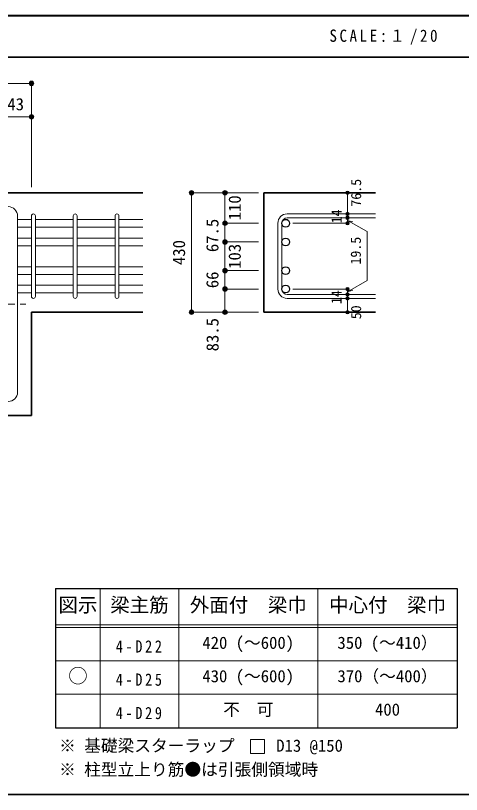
# Model space of a CAD drawing. Units: millimetres at full size, sheet at 1:20; details may follow other scales. Extents: x -3982 to 3969, y -2797 to 2801.
# Drawn here: x 821 to 2422, y 2 to 2801 of the extents above; entities that cross this region are included whole.
import ezdxf
from ezdxf.enums import TextEntityAlignment as Align

# ---------------------------------------------------------------- set-up
doc = ezdxf.new("R2010")
doc.units = ezdxf.units.MM
doc.header["$LTSCALE"] = 20
doc.header["$PDMODE"] = 32
doc.header["$PDSIZE"] = 12
doc.linetypes.add('CHAIN1', pattern=[8, 5, -1, 1, -1])
for name, color, linetype, lineweight in [('6-1_躯体線', 2, 'Continuous', 35), ('6-4_フープ', 7, 'Continuous', 18), ('6-5_梁主筋', 7, 'Continuous', 18), ('6-6_S.T.P.', 7, 'Continuous', 18), ('6-7_文字', 7, 'Continuous', 18), ('6-D_寸法', 4, 'Continuous', 9), ('6-E_枠', 7, 'Continuous', 18), ('F-0_枠', 6, 'Continuous', 40)]:
    doc.layers.add(name, color=color, linetype=linetype, lineweight=lineweight)
doc.styles.add('ＭＳ ゴシック', font='')
doc.styles.get('ＭＳ ゴシック').set_extended_font_data('MS Gothic')

msp = doc.modelspace()

# ---------------------------------------------------------------- linework, layer by layer
at = {"layer": '6-1_躯体線'}
for p, q in [((1278.29, 2164.12), (78.29, 2164.12)), ((1712.96, 2164.12), (2112.96, 2164.12)), ((1712.96, 2164.12), (1712.96, 1734.62)), ((1278.29, 1734.62), (878.29, 1734.62)), ((878.29, 1364.12), (878.29, 1734.62)), ((1712.96, 1734.62), (2112.96, 1734.62)), ((878.29, 1364.12), (660.79, 1364.12))]:
    msp.add_line(p, q, dxfattribs=at)
at = {"layer": '6-4_フープ'}
msp.add_line((828.29, 1447.62), (828.29, 2080.62), dxfattribs=at)
for centre, start, end in [((794.79, 2080.62), 0, 90), ((794.79, 1447.62), 270, 0)]:
    msp.add_arc(centre, 33.5, start, end, dxfattribs=at)
at = {"layer": '6-5_梁主筋'}
for p, q in [((878.29, 2068.51), (828.29, 2068.51)), ((1028.29, 2068.51), (892.29, 2068.51)), ((1178.29, 2068.51), (1042.29, 2068.51)), ((1278.29, 2068.51), (1192.29, 2068.51)), ((878.29, 2040.51), (828.29, 2040.51)), ((1028.29, 2040.51), (892.29, 2040.51)), ((1178.29, 2040.51), (1042.29, 2040.51)), ((1278.29, 2040.51), (1192.29, 2040.51)), ((878.29, 2001.12), (828.29, 2001.12)), ((1028.29, 2001.12), (892.29, 2001.12)), ((1178.29, 2001.12), (1042.29, 2001.12)), ((1278.29, 2001.12), (1192.29, 2001.12)), ((878.29, 1973.12), (828.29, 1973.12)), ((1028.29, 1973.12), (892.29, 1973.12)), ((1178.29, 1973.12), (1042.29, 1973.12)), ((1278.29, 1973.12), (1192.29, 1973.12)), ((878.29, 1898.12), (828.29, 1898.12)), ((1028.29, 1898.12), (892.29, 1898.12)), ((1178.29, 1898.12), (1042.29, 1898.12)), ((1278.29, 1898.12), (1192.29, 1898.12)), ((878.29, 1870.12), (828.29, 1870.12)), ((1028.29, 1870.12), (892.29, 1870.12)), ((1178.29, 1870.12), (1042.29, 1870.12)), ((1278.29, 1870.12), (1192.29, 1870.12)), ((878.29, 1832.12), (828.29, 1832.12)), ((1028.29, 1832.12), (892.29, 1832.12)), ((1178.29, 1832.12), (1042.29, 1832.12)), ((1278.29, 1832.12), (1192.29, 1832.12)), ((878.29, 1804.12), (828.29, 1804.12)), ((1028.29, 1804.12), (892.29, 1804.12)), ((1178.29, 1804.12), (1042.29, 1804.12)), ((1278.29, 1804.12), (1192.29, 1804.12))]:
    msp.add_line(p, q, dxfattribs=at)
at = {"layer": '6-5_梁主筋', "color": 3, "lineweight": 25}
for centre in [(1790.96, 2054.49), (1790.96, 1987.12), (1790.96, 1884.12), (1790.96, 1818.12)]:
    msp.add_circle(centre, 14, dxfattribs=at)
at = {"layer": '6-6_S.T.P.'}
for p, q in [((878.29, 1791.62), (878.29, 2080.62)), ((878.29, 1791.62), (878.29, 2080.62)), ((878.29, 1791.62), (878.29, 2080.62)), ((878.29, 1791.62), (878.29, 2080.62)), ((892.29, 1791.62), (892.29, 2080.62)), ((892.29, 1791.62), (892.29, 2080.62)), ((892.29, 1791.62), (892.29, 2080.62)), ((892.29, 1791.62), (892.29, 2080.62)), ((1028.29, 1791.62), (1028.29, 2080.62)), ((1042.29, 1791.62), (1042.29, 2080.62)), ((1178.29, 1791.62), (1178.29, 2080.62)), ((1192.29, 1791.62), (1192.29, 2080.62)), ((1796.46, 2087.99), (2112.96, 2087.99)), ((1796.46, 2073.99), (2112.96, 2073.99)), ((1762.96, 2054.49), (1762.96, 1818.12)), ((1776.96, 2054.49), (1776.96, 1818.12)), ((1796.46, 1798.62), (2112.96, 1798.62)), ((1796.46, 1784.62), (2112.96, 1784.62))]:
    msp.add_line(p, q, dxfattribs=at)
for centre, radius, start, end in [((885.29, 2081.01), 7, 0, 180), ((885.29, 2081.01), 7, 0, 180), ((885.29, 2081.01), 7, 0, 180), ((885.29, 2081.01), 7, 0, 180), ((1035.29, 2081.01), 7, 0, 180), ((1185.29, 2081.01), 7, 0, 180), ((1796.46, 2054.49), 33.5, 90, 180), ((1796.46, 2054.49), 19.5, 90, 180), ((885.29, 1791.62), 7, 180, 0), ((885.29, 1791.62), 7, 180, 0), ((885.29, 1791.62), 7, 180, 0), ((885.29, 1791.62), 7, 180, 0), ((1035.29, 1791.62), 7, 180, 0), ((1185.29, 1791.62), 7, 180, 0), ((1796.46, 1818.12), 33.5, 180, 270), ((1796.46, 1818.12), 19.5, 180, 270)]:
    msp.add_arc(centre, radius, start, end, dxfattribs=at)
at = {"layer": '6-7_文字'}
msp.add_lwpolyline([(1664.77, 148.89), (1714.77, 148.89), (1714.77, 198.89), (1664.77, 198.89)], close=True, dxfattribs=at)
at = {"layer": '6-D_寸法'}
for p, q in [((878.29, 2557.15), (78.29, 2557.15)), ((878.29, 2557.15), (878.29, 2437.15)), ((735.29, 2437.15), (878.29, 2437.15)), ((878.29, 2437.15), (878.29, 2184.12)), ((1452.96, 2164.12), (1572.96, 2164.12)), ((1452.96, 2164.12), (1452.96, 1734.62)), ((1572.96, 2164.12), (1692.96, 2164.12)), ((1572.96, 2164.12), (1572.96, 2054.49)), ((2012.96, 2088.56), (2012.96, 2164.12)), ((2012.96, 2073.99), (2012.96, 2087.99)), ((1572.96, 2054.49), (1692.96, 2054.49)), ((2012.96, 2054.49), (1816.87, 2054.49)), ((2012.96, 2064.81), (2032.28, 2059.63)), ((2012.96, 2064.81), (2083.02, 2024.36)), ((2083.02, 2024.36), (2083.02, 1848.82)), ((1572.96, 1987.12), (1692.96, 1987.12)), ((1572.96, 1884.12), (1692.96, 1884.12)), ((1572.96, 1884.12), (1572.96, 1818.12)), ((2012.96, 1808.37), (2083.02, 1848.82)), ((1572.96, 1818.12), (1692.96, 1818.12)), ((1572.96, 1734.62), (1572.96, 1818.12)), ((2012.96, 1818.12), (1816.87, 1818.12)), ((2012.96, 1798.62), (2012.96, 1818.12)), ((2012.96, 1808.37), (2032.28, 1813.55)), ((2012.96, 1784.62), (2012.96, 1798.62)), ((2012.96, 1734.62), (2012.96, 1784.62)), ((1452.96, 1734.62), (1572.96, 1734.62)), ((1452.96, 1734.62), (1562.82, 1734.62)), ((1572.96, 1734.62), (1692.96, 1734.62))]:
    msp.add_line(p, q, dxfattribs=at)
at = {"layer": '6-D_寸法', "linetype": 'CHAIN1'}
msp.add_line((78.29, 1764.12), (878.29, 1764.12), dxfattribs=at)
at = {"layer": '6-D_寸法'}
for points in [[(2012.96, 2054.49), (2012.96, 2074.56), (2012.96, 2054.49)], [(1572.96, 2054.49), (1572.96, 1987.12), (1572.96, 1884.12)]]:
    msp.add_lwpolyline(points, dxfattribs=at)
for centre, radius in [((878.29, 2557.15), 8), ((878.29, 2557.15), 7.2), ((878.29, 2557.15), 6.4), ((878.29, 2557.15), 5.6), ((878.29, 2557.15), 4.8), ((878.29, 2557.15), 4), ((878.29, 2557.15), 3.2), ((878.29, 2557.15), 2.4), ((878.29, 2557.15), 1.6), ((878.29, 2557.15), 0.8), ((878.29, 2437.15), 8), ((878.29, 2437.15), 7.2), ((878.29, 2437.15), 6.4), ((878.29, 2437.15), 5.6), ((878.29, 2437.15), 4.8), ((878.29, 2437.15), 4), ((878.29, 2437.15), 3.2), ((878.29, 2437.15), 2.4), ((878.29, 2437.15), 1.6), ((878.29, 2437.15), 0.8), ((1452.96, 2164.12), 8), ((1452.96, 2164.12), 7.2), ((1452.96, 2164.12), 6.4), ((1452.96, 2164.12), 5.6), ((1452.96, 2164.12), 4.8), ((1452.96, 2164.12), 4), ((1452.96, 2164.12), 3.2), ((1452.96, 2164.12), 2.4), ((1452.96, 2164.12), 1.6), ((1452.96, 2164.12), 0.8), ((1572.96, 2164.12), 8), ((1572.96, 2164.12), 7.2), ((1572.96, 2164.12), 6.4), ((1572.96, 2164.12), 5.6), ((1572.96, 2164.12), 4.8), ((1572.96, 2164.12), 4), ((1572.96, 2164.12), 3.2), ((1572.96, 2164.12), 2.4), ((1572.96, 2164.12), 1.6), ((1572.96, 2164.12), 0.8), ((2012.96, 2164.12), 4), ((2012.96, 2164.12), 3.6), ((2012.96, 2164.12), 3.2), ((2012.96, 2164.12), 2.8), ((2012.96, 2164.12), 2.4), ((2012.96, 2164.12), 2), ((2012.96, 2164.12), 1.6), ((2012.96, 2164.12), 1.2), ((2012.96, 2164.12), 0.8), ((2012.96, 2164.12), 0.4), ((2012.96, 2087.99), 4), ((2012.96, 2073.99), 4), ((2012.96, 2087.99), 3.6), ((2012.96, 2073.99), 3.6), ((2012.96, 2087.99), 3.2), ((2012.96, 2073.99), 3.2), ((2012.96, 2087.99), 2.8), ((2012.96, 2073.99), 2.8), ((2012.96, 2087.99), 2.4), ((2012.96, 2073.99), 2.4), ((2012.96, 2087.99), 2), ((2012.96, 2073.99), 2), ((2012.96, 2087.99), 1.6), ((2012.96, 2073.99), 1.6), ((2012.96, 2087.99), 1.2), ((2012.96, 2073.99), 1.2), ((2012.96, 2087.99), 0.8), ((2012.96, 2073.99), 0.8), ((2012.96, 2087.99), 0.4), ((2012.96, 2073.99), 0.4), ((1572.96, 2054.49), 8), ((1572.96, 2054.49), 7.2), ((1572.96, 2054.49), 6.4), ((1572.96, 2054.49), 5.6), ((1572.96, 2054.49), 4.8), ((1572.96, 2054.49), 4), ((1572.96, 2054.49), 3.2), ((1572.96, 2054.49), 2.4), ((1572.96, 2054.49), 1.6), ((1572.96, 2054.49), 0.8), ((2012.96, 2054.49), 4), ((2012.96, 2054.49), 3.6), ((2012.96, 2054.49), 3.2), ((2012.96, 2054.49), 2.8), ((2012.96, 2054.49), 2.4), ((2012.96, 2054.49), 2), ((2012.96, 2054.49), 1.6), ((2012.96, 2054.49), 1.2), ((2012.96, 2054.49), 0.8), ((2012.96, 2054.49), 0.4), ((1572.96, 1987.12), 8), ((1572.96, 1987.12), 7.2), ((1572.96, 1987.12), 6.4), ((1572.96, 1987.12), 5.6), ((1572.96, 1987.12), 4.8), ((1572.96, 1987.12), 4), ((1572.96, 1987.12), 3.2), ((1572.96, 1987.12), 2.4), ((1572.96, 1987.12), 1.6), ((1572.96, 1987.12), 0.8), ((1572.96, 1884.12), 8), ((1572.96, 1884.12), 7.2), ((1572.96, 1884.12), 6.4), ((1572.96, 1884.12), 5.6), ((1572.96, 1884.12), 4.8), ((1572.96, 1884.12), 4), ((1572.96, 1884.12), 3.2), ((1572.96, 1884.12), 2.4), ((1572.96, 1884.12), 1.6), ((1572.96, 1884.12), 0.8), ((1572.96, 1818.12), 8), ((1572.96, 1818.12), 7.2), ((1572.96, 1818.12), 6.4), ((1572.96, 1818.12), 5.6), ((1572.96, 1818.12), 4.8), ((1572.96, 1818.12), 4), ((1572.96, 1818.12), 3.2), ((1572.96, 1818.12), 2.4), ((1572.96, 1818.12), 1.6), ((2012.96, 1818.12), 4), ((2012.96, 1818.12), 3.6), ((2012.96, 1818.12), 3.2), ((2012.96, 1818.12), 2.8), ((2012.96, 1818.12), 2.4), ((2012.96, 1818.12), 2), ((2012.96, 1818.12), 1.6), ((2012.96, 1818.12), 1.2), ((1572.96, 1818.12), 0.8), ((2012.96, 1798.62), 4), ((2012.96, 1798.62), 3.6), ((2012.96, 1798.62), 3.2), ((2012.96, 1798.62), 2.8), ((2012.96, 1798.62), 2.4), ((2012.96, 1798.62), 2), ((2012.96, 1798.62), 1.6), ((2012.96, 1798.62), 1.2), ((2012.96, 1818.12), 0.8), ((2012.96, 1798.62), 0.8), ((2012.96, 1818.12), 0.4), ((2012.96, 1798.62), 0.4), ((2012.96, 1784.62), 4), ((2012.96, 1784.62), 3.6), ((2012.96, 1784.62), 3.2), ((2012.96, 1784.62), 2.8), ((2012.96, 1784.62), 2.4), ((2012.96, 1784.62), 2), ((2012.96, 1784.62), 1.6), ((2012.96, 1784.62), 1.2), ((2012.96, 1784.62), 0.8), ((2012.96, 1784.62), 0.4), ((1452.96, 1734.62), 8), ((1452.96, 1734.62), 7.2), ((1452.96, 1734.62), 6.4), ((1452.96, 1734.62), 5.6), ((1452.96, 1734.62), 4.8), ((1452.96, 1734.62), 4), ((1452.96, 1734.62), 3.2), ((1452.96, 1734.62), 2.4), ((1452.96, 1734.62), 1.6), ((1452.96, 1734.62), 0.8), ((1572.96, 1734.62), 8), ((1572.96, 1734.62), 7.2), ((1572.96, 1734.62), 6.4), ((1572.96, 1734.62), 5.6), ((1572.96, 1734.62), 4.8), ((1572.96, 1734.62), 4), ((1572.96, 1734.62), 3.2), ((1572.96, 1734.62), 2.4), ((1572.96, 1734.62), 1.6), ((1572.96, 1734.62), 0.8), ((2012.96, 1734.62), 4), ((2012.96, 1734.62), 3.6), ((2012.96, 1734.62), 3.2), ((2012.96, 1734.62), 2.8), ((2012.96, 1734.62), 2.4), ((2012.96, 1734.62), 2), ((2012.96, 1734.62), 1.6), ((2012.96, 1734.62), 1.2), ((2012.96, 1734.62), 0.8), ((2012.96, 1734.62), 0.4)]:
    msp.add_circle(centre, radius, dxfattribs=at)
at = {"layer": '6-D_寸法', "color": 7}
for p in [(878.29, 2557.15), (878.29, 2437.15), (1452.96, 2164.12), (1572.96, 2164.12), (2012.96, 2164.12), (2012.96, 2087.99), (2012.96, 2073.99), (1572.96, 2054.49), (2012.96, 2054.49), (1572.96, 1987.12), (1572.96, 1884.12), (1572.96, 1818.12), (2012.96, 1818.12), (2012.96, 1798.62), (2012.96, 1784.62), (1452.96, 1734.62), (1572.96, 1734.62), (2012.96, 1734.62)]:
    msp.add_point(p, dxfattribs=at)
at = {"layer": '6-E_枠', "color": 3, "lineweight": 25}
for p, q in [((965.14, 741.85), (965.14, 241.85)), ((965.14, 741.85), (2406.83, 741.85)), ((2406.83, 741.85), (2406.83, 241.85)), ((965.14, 241.85), (2406.83, 241.85))]:
    msp.add_line(p, q, dxfattribs=at)
at = {"layer": '6-E_枠'}
for p, q in [((1125.14, 741.85), (1125.14, 241.85)), ((1406.83, 741.85), (1406.83, 241.85)), ((1906.83, 741.85), (1906.83, 241.85)), ((965.14, 611.85), (2406.83, 611.85)), ((965.14, 601.85), (2406.83, 601.85)), ((965.14, 481.85), (2406.83, 481.85)), ((965.14, 361.85), (2406.83, 361.85))]:
    msp.add_line(p, q, dxfattribs=at)
at = {"layer": 'F-0_枠'}
msp.add_line((-3981.92, 2800.77), (3969.4, 2800.77), dxfattribs=at)
at = {"layer": 'F-0_枠', "color": 2, "lineweight": 35}
for p, q in [((-3981.92, 2650.77), (2482.4, 2650.77)), ((2482.4, 1.97), (-3981.92, 1.97))]:
    msp.add_line(p, q, dxfattribs=at)

# ---------------------------------------------------------------- texts
at = {"layer": '6-7_文字', "color": 2, "style": 'ＭＳ ゴシック'}
for s, p in [('図示', (975.14, 641.85)), ('梁主筋', (1160.98, 641.85)), ('外面付\u3000梁巾', (1446.83, 641.85)), ('中心付\u3000梁巾', (1946.83, 641.85)), ('○', (1010.14, 386.85))]:
    msp.add_text(s, height=51.32, dxfattribs=at).set_placement(p, align=Align.BOTTOM_LEFT)
at = {"layer": '6-7_文字', "style": 'ＭＳ ゴシック'}
for s, p in [('420 (～600)', (1491.83, 511.85)), ('350 (～410）', (1976.83, 511.85)), ('430 (～600)', (1491.83, 391.85)), ('370（～400）', (1976.83, 391.85)), ('不\u3000可', (1566.83, 271.85)), ('400', (2111.83, 271.85)), ('※ 基礎梁スターラップ     D13 @150', (977.51, 142.13)), ('※ 柱型立上り筋●は引張側領域時', (977.51, 56.45))]:
    msp.add_text(s, height=43.99, dxfattribs=at).set_placement(p, align=Align.BOTTOM_LEFT)
at = {"layer": '6-7_文字', "color": 2, "insert": (1948.17, 2695.77), "char_height": 43.99, "attachment_point": 7, "style": 'ＭＳ ゴシック'}
msp.add_mtext('\\T1.34;\\W0.9;SCALE:１/20', dxfattribs=at)
at = {"layer": '6-7_文字', "char_height": 43.99, "attachment_point": 7, "style": 'ＭＳ ゴシック'}
for s, insert in [('\\T1.38;\\W0.85;4-D22', (1180.98, 511.85)), ('\\T1.38;\\W0.85;4-D25', (1180.98, 391.85)), ('\\T1.38;\\W0.85;4-D29', (1180.98, 271.85))]:
    msp.add_mtext(s, dxfattribs=dict(at, insert=insert))
at = {"layer": '6-D_寸法', "style": 'ＭＳ ゴシック'}
msp.add_text('143', height=43.99, dxfattribs=at).set_placement((761.79, 2447.15), align=Align.BOTTOM_LEFT)
for s, height, p in [('76.5', 36.66, (2072.96, 2114.12)), ('110', 43.99, (1642.96, 2065.06)), ('14', 36.66, (2002.96, 2054.1)), ('67.5', 43.99, (1562.96, 1950.81)), ('430', 43.99, (1442.96, 1904.37)), ('19.5', 36.66, (2071.94, 1906.09)), ('103', 43.99, (1642.96, 1890.62)), ('66', 43.99, (1562.96, 1821.12)), ('14', 36.66, (2002.56, 1763.94)), ('50', 36.66, (2072.96, 1709.62)), ('83.5', 43.99, (1563.27, 1594.16))]:
    msp.add_text(s, height=height, rotation=90, dxfattribs=at).set_placement(p, align=Align.BOTTOM_LEFT)

doc.saveas('drawing.dxf')
